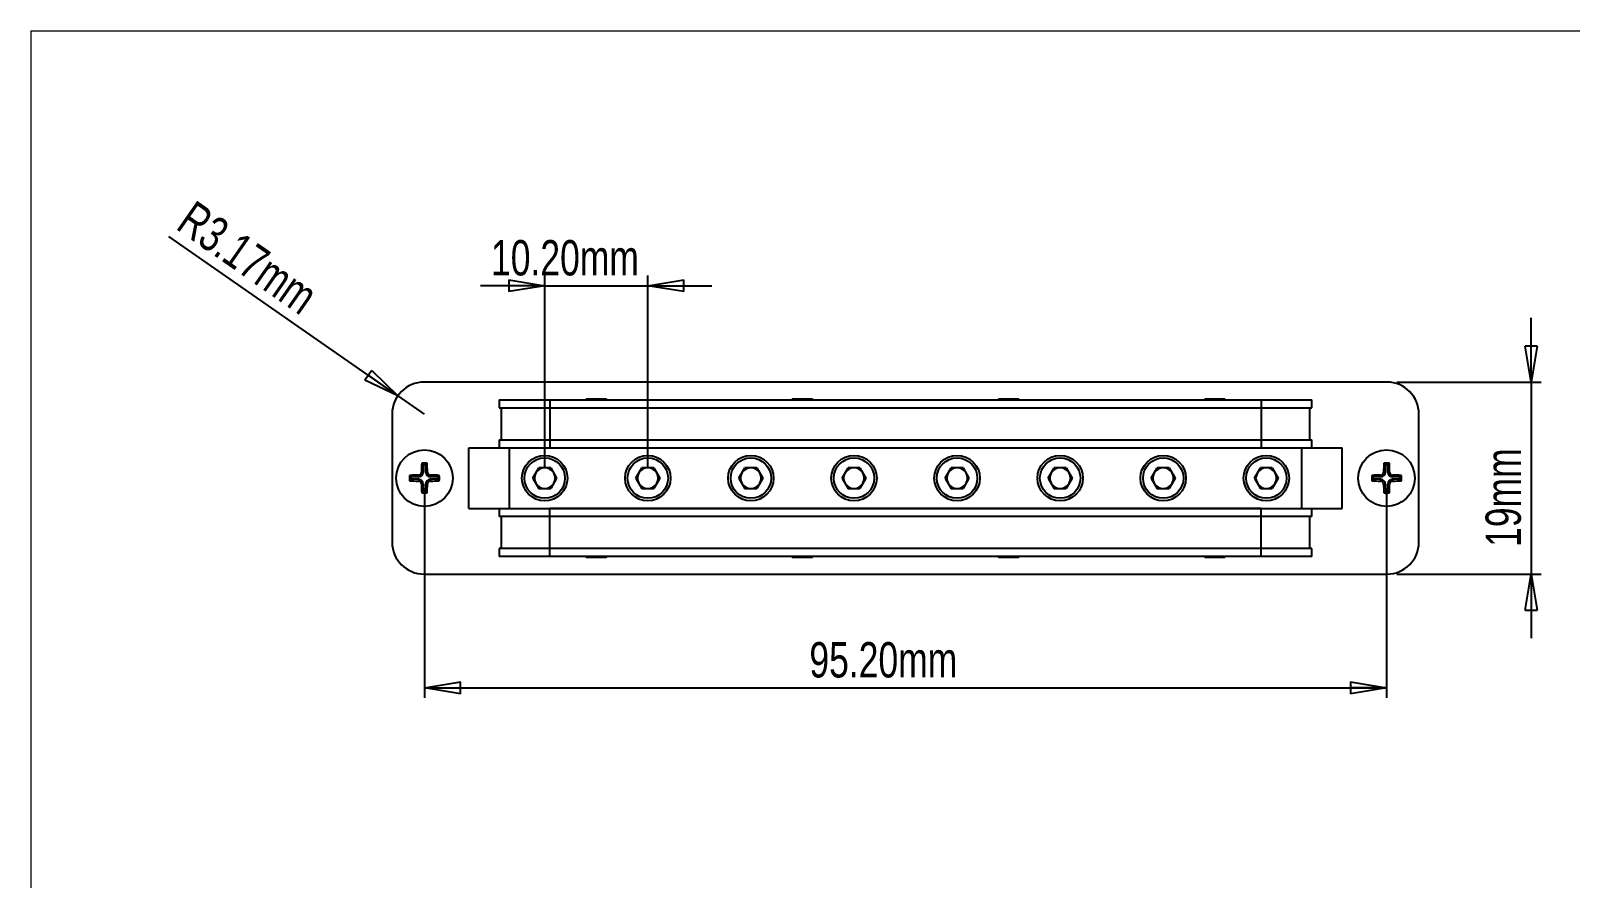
# Model space of a CAD drawing. Header units: millimetres. Extents: x 5 to 292, y 4 to 204.
# Drawn here: x 4.9 to 157.2, y 120.6 to 204.5 of the extents above; entities that cross this region are included whole.
import ezdxf

# ---------------------------------------------------------------- set-up
doc = ezdxf.new("R2010")
doc.units = ezdxf.units.MM
doc.layers.add('LAYER_1', color=179, linetype='Continuous')
doc.styles.add('SLDTEXTSTYLE0', font='TXT', dxfattribs={"width": 0.75})
doc.dimstyles.new('SLDDIMSTYLE0', dxfattribs={"dimtxt": 3.5, "dimasz": 3.556, "dimexe": 0, "dimexo": 0.0625, "dimgap": 0.875, "dimtad": 1, "dimrnd": 1e-09, "dimzin": 12, "dimdsep": 46, "dimtxsty": 'SLDTEXTSTYLE0', "dimblk1": 'CLOSED', "dimblk2": 'CLOSED', "dimsah": 1, "dimcen": 0.09, "dimadec": 0, "dimazin": 3, "dimtfac": 1, "dimtmove": 0, "dimatfit": 0, "dimldrblk": 'CLOSED', "dimfxl": 1, "dimfrac": 2, "dimtolj": 1, "dimtzin": 12, "dimarcsym": 0})
doc.dimstyles.new('SLDDIMSTYLE1', dxfattribs={"dimtxt": 3.5, "dimasz": 3.556, "dimexe": 0, "dimexo": 0.0625, "dimgap": 0.875, "dimtad": 1, "dimrnd": 1e-09, "dimzin": 4, "dimdsep": 46, "dimtxsty": 'SLDTEXTSTYLE0', "dimblk1": 'CLOSED', "dimblk2": 'CLOSED', "dimsah": 1, "dimcen": 0.09, "dimadec": 0, "dimazin": 1, "dimtfac": 1, "dimtofl": 0, "dimtmove": 0, "dimatfit": 3, "dimldrblk": 'CLOSED', "dimfxl": 1, "dimfrac": 2, "dimtolj": 1, "dimtzin": 12, "dimarcsym": 0})
doc.dimstyles.new('SLDDIMSTYLE2', dxfattribs={"dimtxt": 3.5, "dimasz": 3.556, "dimexe": 0, "dimexo": 0.0625, "dimgap": 0.875, "dimtad": 1, "dimrnd": 1e-09, "dimzin": 4, "dimdsep": 46, "dimtxsty": 'SLDTEXTSTYLE0', "dimblk1": 'CLOSED', "dimblk2": 'CLOSED', "dimsah": 1, "dimcen": 0.09, "dimadec": 0, "dimazin": 1, "dimtfac": 1, "dimtmove": 0, "dimatfit": 0, "dimldrblk": 'CLOSED', "dimfxl": 1, "dimfrac": 2, "dimtolj": 1, "dimtzin": 12, "dimarcsym": 0})
doc.dimstyles.new('SLDDIMSTYLE3', dxfattribs={"dimtxt": 3.5, "dimasz": 3.556, "dimexe": 0, "dimexo": 0.0625, "dimgap": 0.875, "dimtad": 1, "dimrnd": 1e-09, "dimzin": 12, "dimdsep": 46, "dimtxsty": 'SLDTEXTSTYLE0', "dimblk1": 'CLOSED', "dimblk2": 'CLOSED', "dimsah": 1, "dimcen": 0, "dimadec": 0, "dimazin": 3, "dimtfac": 1, "dimtofl": 0, "dimtmove": 0, "dimatfit": 3, "dimldrblk": 'CLOSED', "dimfxl": 1, "dimfrac": 2, "dimtolj": 1, "dimtzin": 12, "dimarcsym": 0})

# ---------------------------------------------------------------- blocks, each defined once
blk = doc.blocks.new('_CLOSED')
at = {"color": 0, "linetype": 'ByBlock', "lineweight": -2}
for p, q in [((-1, 0.166667), (0, 0)), ((-1, 0.166667), (-1, -0.166667)), ((0, 0), (-1, -0.166667)), ((0, 0), (-1, 0))]:
    blk.add_line(p, q, dxfattribs=at)
blk = doc.blocks.new('_D_4')
at = {"layer": 'LAYER_1'}
for p, q in [((55.77, 161.22), (55.77, 180.26)), ((65.97, 161.22), (65.97, 180.26)), ((55.77, 179.26), (49.42, 179.26)), ((55.77, 179.26), (65.97, 179.26)), ((65.97, 179.26), (72.32, 179.26))]:
    blk.add_line(p, q, dxfattribs=at)
at = {"layer": 'LAYER_1', "xscale": 3.556, "yscale": 3.556}
blk.add_blockref('_CLOSED', (55.77, 179.26, 18.72), dxfattribs=at)
at = {"layer": 'LAYER_1', "xscale": 3.556, "yscale": 3.556, "rotation": 180}
blk.add_blockref('_CLOSED', (65.97, 179.26, 18.72), dxfattribs=at)
at = {"layer": 'LAYER_1', "insert": (50.46, 183.77), "char_height": 3.5, "attachment_point": 1, "style": 'SLDTEXTSTYLE0'}
blk.add_mtext('10.20mm', dxfattribs=at)
blk = doc.blocks.new('_D_5')
at = {"layer": 'LAYER_1'}
for p, q in [((43.87, 159.22), (43.87, 138.48)), ((139.07, 159.22), (139.07, 138.48)), ((43.87, 139.48), (139.07, 139.48))]:
    blk.add_line(p, q, dxfattribs=at)
at = {"layer": 'LAYER_1', "xscale": 3.556, "yscale": 3.556, "rotation": 180}
blk.add_blockref('_CLOSED', (43.87, 139.48, 18.72), dxfattribs=at)
at = {"layer": 'LAYER_1', "xscale": 3.556, "yscale": 3.556}
blk.add_blockref('_CLOSED', (139.07, 139.48, 18.72), dxfattribs=at)
at = {"layer": 'LAYER_1', "insert": (81.96, 143.99), "char_height": 3.5, "attachment_point": 1, "style": 'SLDTEXTSTYLE0'}
blk.add_mtext('95.20mm', dxfattribs=at)
blk = doc.blocks.new('_D_6')
at = {"layer": 'LAYER_1'}
for p, q in [((153.37, 169.72), (153.37, 176.07)), ((140.1, 169.72), (154.37, 169.72)), ((153.37, 169.72), (153.37, 150.72)), ((140.1, 150.72), (154.37, 150.72)), ((153.37, 150.72), (153.37, 144.37))]:
    blk.add_line(p, q, dxfattribs=at)
at = {"layer": 'LAYER_1', "xscale": 3.556, "yscale": 3.556}
for p, rotation in [((153.37, 169.72, 18.72), 270), ((153.37, 150.72, 18.72), 90)]:
    blk.add_blockref('_CLOSED', p, dxfattribs=dict(at, rotation=rotation))
at = {"layer": 'LAYER_1', "insert": (148.86, 153.41), "char_height": 3.5, "attachment_point": 1, "rotation": 90, "style": 'SLDTEXTSTYLE0'}
blk.add_mtext('19mm', dxfattribs=at)
blk = doc.blocks.new('_D_7')
at = {"layer": 'LAYER_1'}
for q in [(18.58, 184.14), (43.84, 166.55)]:
    blk.add_line((41.24, 168.36), q, dxfattribs=at)
at = {"layer": 'LAYER_1', "xscale": 3.556, "yscale": 3.556, "rotation": 325.1452278719}
blk.add_blockref('_CLOSED', (41.24, 168.36, 18.72), dxfattribs=at)
at = {"layer": 'LAYER_1', "insert": (21.15, 187.82), "char_height": 3.5, "attachment_point": 1, "rotation": 325.1452, "style": 'SLDTEXTSTYLE0'}
blk.add_mtext('R3.17mm', dxfattribs=at)

msp = doc.modelspace()

# ---------------------------------------------------------------- linework, layer by layer
at = {"color": 7, "linetype": 'Continuous', "lineweight": 18}
for q in [(291.92, 204.48), (4.92, 4.48)]:
    msp.add_line((4.92, 204.48), q, dxfattribs=at)
at = {"color": 7, "linetype": 'Continuous', "lineweight": 25}
for p, q in [((139.102, 169.718), (43.842, 169.718)), ((51.272, 167.978), (51.272, 167.178)), ((51.272, 167.978), (56.272, 167.978)), ((56.272, 167.978), (56.272, 167.178)), ((56.272, 167.978), (126.672, 167.978)), ((59.872, 168.078), (59.872, 167.978)), ((59.872, 168.078), (61.872, 168.078)), ((61.872, 167.978), (61.872, 168.078)), ((80.272, 168.078), (80.272, 167.978)), ((80.272, 168.078), (82.272, 168.078)), ((82.272, 167.978), (82.272, 168.078)), ((100.672, 168.078), (100.672, 167.978)), ((100.672, 168.078), (102.672, 168.078)), ((102.672, 167.978), (102.672, 168.078)), ((121.072, 168.078), (121.072, 167.978)), ((121.072, 168.078), (123.072, 168.078)), ((123.072, 167.978), (123.072, 168.078)), ((126.672, 167.978), (126.672, 167.178)), ((126.672, 167.978), (131.672, 167.978)), ((131.672, 167.178), (131.672, 167.978)), ((40.672, 166.548), (40.672, 153.888)), ((51.272, 167.178), (56.272, 167.178)), ((51.472, 167.178), (51.472, 164.018)), ((56.272, 167.178), (126.672, 167.178)), ((56.272, 167.178), (56.272, 164.018)), ((126.672, 167.178), (131.672, 167.178)), ((126.672, 167.178), (126.672, 164.018)), ((131.472, 164.018), (131.472, 167.178)), ((142.272, 153.888), (142.272, 166.548)), ((48.272, 157.218), (48.272, 163.218)), ((48.272, 163.218), (52.272, 163.218)), ((51.272, 164.018), (51.272, 163.218)), ((51.272, 164.018), (56.272, 164.018)), ((52.272, 157.218), (52.272, 163.218)), ((52.272, 163.218), (130.672, 163.218)), ((56.272, 164.018), (56.272, 163.218)), ((56.272, 164.018), (126.672, 164.018)), ((56.272, 163.218), (126.672, 163.218)), ((126.672, 164.018), (126.672, 163.218)), ((126.672, 164.018), (131.672, 164.018)), ((130.672, 157.218), (130.672, 163.218)), ((130.672, 163.218), (134.672, 163.218)), ((131.672, 163.218), (131.672, 164.018)), ((134.672, 157.218), (134.672, 163.218)), ((43.752, 161.538), (43.599, 161.691)), ((43.752, 160.818), (43.752, 161.538)), ((43.991, 161.538), (43.752, 161.538)), ((43.991, 161.538), (44.144, 161.691)), ((43.991, 160.818), (43.991, 161.538)), ((138.952, 161.538), (138.799, 161.691)), ((138.952, 160.818), (138.952, 161.538)), ((139.191, 161.538), (138.952, 161.538)), ((139.191, 161.538), (139.344, 161.691)), ((139.191, 160.818), (139.191, 161.538)), ((42.552, 160.338), (42.399, 160.491)), ((42.552, 160.099), (42.399, 159.946)), ((43.272, 160.338), (42.552, 160.338)), ((42.552, 160.099), (42.552, 160.338)), ((43.272, 160.099), (42.552, 160.099)), ((43.272, 160.338), (43.272, 160.512)), ((43.272, 160.099), (43.272, 159.924)), ((43.752, 160.818), (43.578, 160.818)), ((43.991, 160.818), (44.165, 160.818)), ((44.472, 160.338), (44.472, 160.512)), ((45.191, 160.338), (44.472, 160.338)), ((44.472, 160.099), (44.472, 159.924)), ((45.191, 160.099), (44.472, 160.099)), ((45.191, 160.338), (45.344, 160.491)), ((45.191, 160.099), (45.191, 160.338)), ((45.191, 160.099), (45.344, 159.946)), ((54.591, 160.218), (55.181, 161.241)), ((54.591, 160.218), (55.181, 159.196)), ((56.362, 161.241), (55.181, 161.241)), ((56.362, 161.241), (56.952, 160.218)), ((56.952, 160.218), (56.362, 159.196)), ((64.791, 160.218), (65.381, 161.241)), ((64.791, 160.218), (65.381, 159.196)), ((66.562, 161.241), (65.381, 161.241)), ((66.562, 161.241), (67.152, 160.218)), ((67.152, 160.218), (66.562, 159.196)), ((74.991, 160.218), (75.581, 161.241)), ((74.991, 160.218), (75.581, 159.196)), ((76.762, 161.241), (75.581, 161.241)), ((76.762, 161.241), (77.352, 160.218)), ((77.352, 160.218), (76.762, 159.196)), ((85.191, 160.218), (85.781, 161.241)), ((85.191, 160.218), (85.781, 159.196)), ((86.962, 161.241), (85.781, 161.241)), ((86.962, 161.241), (87.552, 160.218)), ((87.552, 160.218), (86.962, 159.196)), ((95.391, 160.218), (95.981, 161.241)), ((95.391, 160.218), (95.981, 159.196)), ((97.162, 161.241), (95.981, 161.241)), ((97.162, 161.241), (97.752, 160.218)), ((97.752, 160.218), (97.162, 159.196)), ((105.591, 160.218), (106.181, 161.241)), ((105.591, 160.218), (106.181, 159.196)), ((107.362, 161.241), (106.181, 161.241)), ((107.362, 161.241), (107.952, 160.218)), ((107.952, 160.218), (107.362, 159.196)), ((115.791, 160.218), (116.381, 161.241)), ((115.791, 160.218), (116.381, 159.196)), ((117.562, 161.241), (116.381, 161.241)), ((117.562, 161.241), (118.152, 160.218)), ((118.152, 160.218), (117.562, 159.196)), ((125.991, 160.218), (126.581, 161.241)), ((125.991, 160.218), (126.581, 159.196)), ((127.762, 161.241), (126.581, 161.241)), ((127.762, 161.241), (128.352, 160.218)), ((128.352, 160.218), (127.762, 159.196)), ((137.752, 160.338), (137.599, 160.491)), ((137.752, 160.099), (137.599, 159.946)), ((138.472, 160.338), (137.752, 160.338)), ((137.752, 160.099), (137.752, 160.338)), ((138.472, 160.099), (137.752, 160.099)), ((138.472, 160.338), (138.472, 160.512)), ((138.472, 160.099), (138.472, 159.924)), ((138.952, 160.818), (138.778, 160.818)), ((139.191, 160.818), (139.365, 160.818)), ((139.672, 160.338), (139.672, 160.512)), ((140.391, 160.338), (139.672, 160.338)), ((139.672, 160.099), (139.672, 159.924)), ((140.391, 160.099), (139.672, 160.099)), ((140.391, 160.338), (140.544, 160.491)), ((140.391, 160.099), (140.391, 160.338)), ((140.391, 160.099), (140.544, 159.946)), ((43.752, 159.618), (43.578, 159.618)), ((43.752, 158.899), (43.599, 158.746)), ((43.752, 158.899), (43.752, 159.618)), ((43.991, 158.899), (43.752, 158.899)), ((43.991, 159.618), (44.165, 159.618)), ((43.991, 158.899), (43.991, 159.618)), ((43.991, 158.899), (44.144, 158.746)), ((55.181, 159.196), (56.362, 159.196)), ((65.381, 159.196), (66.562, 159.196)), ((75.581, 159.196), (76.762, 159.196)), ((85.781, 159.196), (86.962, 159.196)), ((95.981, 159.196), (97.162, 159.196)), ((106.181, 159.196), (107.362, 159.196)), ((116.381, 159.196), (117.562, 159.196)), ((126.581, 159.196), (127.762, 159.196)), ((138.952, 159.618), (138.778, 159.618)), ((138.952, 158.899), (138.799, 158.746)), ((138.952, 158.899), (138.952, 159.618)), ((139.191, 158.899), (138.952, 158.899)), ((139.191, 159.618), (139.365, 159.618)), ((139.191, 158.899), (139.191, 159.618)), ((139.191, 158.899), (139.344, 158.746)), ((48.272, 157.218), (52.272, 157.218)), ((51.272, 157.218), (51.272, 156.418)), ((52.272, 157.218), (130.672, 157.218)), ((56.272, 156.418), (56.272, 157.218)), ((126.672, 157.218), (56.272, 157.218)), ((126.672, 156.418), (126.672, 157.218)), ((130.672, 157.218), (134.672, 157.218)), ((131.672, 156.418), (131.672, 157.218)), ((56.272, 156.418), (51.272, 156.418)), ((51.472, 156.418), (51.472, 153.258)), ((126.672, 156.418), (56.272, 156.418)), ((56.272, 153.258), (56.272, 156.418)), ((131.672, 156.418), (126.672, 156.418)), ((126.672, 153.258), (126.672, 156.418)), ((131.472, 153.258), (131.472, 156.418)), ((51.272, 153.258), (51.272, 152.458)), ((56.272, 153.258), (51.272, 153.258)), ((56.272, 152.458), (51.272, 152.458)), ((56.272, 152.458), (56.272, 153.258)), ((126.672, 153.258), (56.272, 153.258)), ((126.672, 152.458), (56.272, 152.458)), ((59.872, 152.458), (59.872, 152.358)), ((61.872, 152.358), (59.872, 152.358)), ((61.872, 152.358), (61.872, 152.458)), ((80.272, 152.458), (80.272, 152.358)), ((82.272, 152.358), (80.272, 152.358)), ((82.272, 152.358), (82.272, 152.458)), ((100.672, 152.458), (100.672, 152.358)), ((102.672, 152.358), (100.672, 152.358)), ((102.672, 152.358), (102.672, 152.458)), ((121.072, 152.458), (121.072, 152.358)), ((123.072, 152.358), (121.072, 152.358)), ((123.072, 152.358), (123.072, 152.458)), ((126.672, 152.458), (126.672, 153.258)), ((131.672, 153.258), (126.672, 153.258)), ((131.672, 152.458), (126.672, 152.458)), ((131.672, 152.458), (131.672, 153.258)), ((43.842, 150.718), (139.102, 150.718))]:
    msp.add_line(p, q, dxfattribs=at)
for centre, radius in [((43.872, 160.218), 2.8), ((139.072, 160.218), 2.8), ((55.772, 160.218), 2.25), ((55.772, 160.218), 2), ((65.972, 160.218), 2.25), ((65.972, 160.218), 2), ((76.172, 160.218), 2.25), ((76.172, 160.218), 2), ((86.372, 160.218), 2.25), ((86.372, 160.218), 2), ((96.572, 160.218), 2.25), ((96.572, 160.218), 2), ((106.772, 160.218), 2.25), ((106.772, 160.218), 2), ((116.972, 160.218), 2.25), ((116.972, 160.218), 2), ((127.172, 160.218), 2.25), ((127.172, 160.218), 2)]:
    msp.add_circle(centre, radius, dxfattribs=at)
for centre, radius, start, end in [((43.842, 166.548), 3.17, 90, 180), ((139.102, 166.548), 3.17, 0, 90), ((83.519, 160.275), 39.945, 177.9691, 179.2209), ((43.872, 119.429), 42.262, 89.63065, 90.36935), ((4.259, 160.275), 39.91, 0.77904, 2.03194), ((178.723, 160.275), 39.949, 177.96898, 179.22066), ((139.072, 119.429), 42.263, 89.63065, 90.36935), ((99.415, 160.275), 39.954, 0.77943, 2.03094), ((84.761, 160.218), 42.363, 179.63152, 180.36848), ((43.816, 120.54), 39.976, 90.77982, 92.03066), ((43.815, 199.886), 39.966, 267.96943, 269.22058), ((43.272, 160.818), 0.481, 270, 0), ((43.272, 159.618), 0.481, 0, 90), ((44.472, 160.818), 0.481, 180, 270), ((44.472, 159.618), 0.481, 90, 180), ((43.927, 120.539), 39.977, 87.96936, 89.22016), ((43.928, 199.888), 39.967, 270.77944, 272.03055), ((2.862, 160.218), 42.483, 359.63257, 0.36743), ((55.772, 160.218), 1.023, 150, 210), ((55.772, 160.218), 1.023, 90, 150), ((55.772, 160.218), 1.023, 30, 90), ((55.772, 160.218), 1.023, 330, 30), ((65.972, 160.218), 1.023, 150, 210), ((65.972, 160.218), 1.023, 90, 150), ((65.972, 160.218), 1.023, 30, 90), ((65.972, 160.218), 1.023, 330, 30), ((76.172, 160.218), 1.023, 150, 210), ((76.172, 160.218), 1.023, 90, 150), ((76.172, 160.218), 1.023, 30, 90), ((76.172, 160.218), 1.023, 330, 30), ((86.372, 160.218), 1.022, 150, 210), ((86.372, 160.218), 1.022, 90, 150), ((86.372, 160.218), 1.023, 30, 90), ((86.372, 160.218), 1.023, 330, 30), ((96.572, 160.218), 1.022, 150, 210), ((96.572, 160.218), 1.022, 90, 150), ((96.572, 160.218), 1.023, 30, 90), ((96.572, 160.218), 1.023, 330, 30), ((106.772, 160.218), 1.022, 150, 210), ((106.772, 160.218), 1.022, 90, 150), ((106.772, 160.218), 1.023, 30, 90), ((106.772, 160.218), 1.023, 330, 30), ((116.972, 160.218), 1.022, 150, 210), ((116.972, 160.218), 1.022, 90, 150), ((116.972, 160.218), 1.022, 30, 90), ((116.972, 160.218), 1.023, 330, 30), ((127.172, 160.218), 1.022, 150, 210), ((127.172, 160.218), 1.022, 90, 150), ((127.172, 160.218), 1.022, 30, 90), ((127.172, 160.218), 1.022, 330, 30), ((179.981, 160.218), 42.383, 179.6317, 180.3683), ((139.016, 120.54), 39.976, 90.77983, 92.03065), ((139.015, 199.887), 39.966, 267.96944, 269.22057), ((138.472, 160.818), 0.481, 270, 0), ((138.472, 159.618), 0.481, 0, 90), ((139.672, 160.818), 0.481, 180, 270), ((139.672, 159.618), 0.481, 90, 180), ((139.127, 120.54), 39.976, 87.96934, 89.22017), ((139.128, 199.887), 39.966, 270.77943, 272.03057), ((98.202, 160.218), 42.343, 359.63135, 0.36865), ((83.52, 160.161), 39.946, 180.77912, 182.03088), ((43.872, 201.167), 42.422, 269.63204, 270.36796), ((4.258, 160.161), 39.911, 357.96808, 359.22094), ((55.772, 160.218), 1.022, 210, 270), ((55.772, 160.218), 1.023, 270, 330), ((65.972, 160.218), 1.022, 210, 270), ((65.972, 160.218), 1.023, 270, 330), ((76.172, 160.218), 1.022, 210, 270), ((76.172, 160.218), 1.022, 270, 330), ((86.372, 160.218), 1.023, 210, 270), ((86.372, 160.218), 1.023, 270, 330), ((96.572, 160.218), 1.023, 210, 270), ((96.572, 160.218), 1.023, 270, 330), ((106.772, 160.218), 1.023, 210, 270), ((106.772, 160.218), 1.023, 270, 330), ((116.972, 160.218), 1.023, 210, 270), ((116.972, 160.218), 1.023, 270, 330), ((127.172, 160.218), 1.023, 210, 270), ((127.172, 160.218), 1.023, 270, 330), ((178.724, 160.162), 39.95, 180.77937, 182.031), ((139.072, 201.167), 42.423, 269.63204, 270.36796), ((99.414, 160.162), 39.955, 357.96908, 359.22055), ((43.842, 153.888), 3.17, 180, 270), ((139.102, 153.888), 3.17, 270, 0)]:
    msp.add_arc(centre, radius, start, end, dxfattribs=at)
for points, knots in [([(43.272, 160.512), (43.306, 160.516), (43.375, 160.523), (43.467, 160.577), (43.536, 160.656), (43.572, 160.741), (43.576, 160.796), (43.578, 160.818)], [0, 0, 0, 0, 0.2171043, 0.434296, 0.6489684, 0.8627379, 1, 1, 1, 1]), ([(44.165, 160.818), (44.169, 160.784), (44.177, 160.715), (44.231, 160.623), (44.309, 160.554), (44.394, 160.518), (44.45, 160.514), (44.472, 160.512)], [0, 0, 0, 0, 0.2170896, 0.4342871, 0.6489555, 0.8627299, 1, 1, 1, 1]), ([(138.472, 160.512), (138.506, 160.516), (138.575, 160.523), (138.667, 160.577), (138.736, 160.656), (138.772, 160.741), (138.776, 160.796), (138.778, 160.818)], [0, 0, 0, 0, 0.217093, 0.4342901, 0.648962, 0.8627372, 1, 1, 1, 1]), ([(139.365, 160.818), (139.369, 160.784), (139.377, 160.715), (139.431, 160.623), (139.509, 160.554), (139.594, 160.518), (139.65, 160.514), (139.672, 160.512)], [0, 0, 0, 0, 0.21709094, 0.43428543, 0.64896116, 0.86273184, 1, 1, 1, 1]), ([(43.578, 159.618), (43.574, 159.653), (43.566, 159.722), (43.512, 159.813), (43.434, 159.882), (43.349, 159.918), (43.293, 159.923), (43.272, 159.924)], [0, 0, 0, 0, 0.21709037, 0.43428487, 0.64895791, 0.86273025, 1, 1, 1, 1]), ([(44.472, 159.924), (44.437, 159.92), (44.368, 159.913), (44.276, 159.859), (44.207, 159.781), (44.171, 159.695), (44.167, 159.64), (44.165, 159.618)], [0, 0, 0, 0, 0.2170906, 0.4342875, 0.6489614, 0.8627311, 1, 1, 1, 1]), ([(138.778, 159.618), (138.774, 159.653), (138.766, 159.722), (138.712, 159.813), (138.634, 159.882), (138.549, 159.918), (138.493, 159.923), (138.472, 159.924)], [0, 0, 0, 0, 0.2170905, 0.4342923, 0.648961, 0.8627312, 1, 1, 1, 1]), ([(139.672, 159.924), (139.637, 159.92), (139.568, 159.913), (139.476, 159.859), (139.407, 159.781), (139.371, 159.695), (139.367, 159.64), (139.365, 159.618)], [0, 0, 0, 0, 0.2170938, 0.434292, 0.6489641, 0.8627303, 1, 1, 1, 1])]:
    msp.add_open_spline(points, degree=3, knots=knots, dxfattribs=at)

# ---------------------------------------------------------------- dimensions: what is measured, and where the dimension line sits
at = {"layer": 'LAYER_1'}
dim = msp.add_radius_dim(center=(43.842, 166.548), mpoint=(41.24, 168.36), dimstyle='SLDDIMSTYLE3', dxfattribs=at)
dim.commit()
dim.dimension.update_dxf_attribs({"geometry": '_D_7', "text_midpoint": (26.899, 178.348), "dimtype": 164})
for base, p1, p2, dimstyle, picture, middle in [((65.972, 179.261), (55.772, 160.218), (65.972, 160.218), 'SLDDIMSTYLE2', '_D_4', (60.65, 179.261)), ((139.072, 139.48), (43.872, 160.218), (139.072, 160.218), 'SLDDIMSTYLE1', '_D_5', (92.156, 139.48))]:
    dim = msp.add_linear_dim(base=base, p1=p1, p2=p2, dimstyle=dimstyle, dxfattribs=at)
    dim.commit()
    dim.dimension.update_dxf_attribs({"geometry": picture, "text_midpoint": middle, "dimtype": 160})
dim = msp.add_linear_dim(base=(153.371, 150.718), p1=(139.102, 169.718), p2=(139.102, 150.718), angle=90, dimstyle='SLDDIMSTYLE0', dxfattribs=at)
dim.commit()
dim.dimension.update_dxf_attribs({"geometry": '_D_6', "text_midpoint": (153.371, 160.367), "dimtype": 160})

doc.saveas('drawing.dxf')
